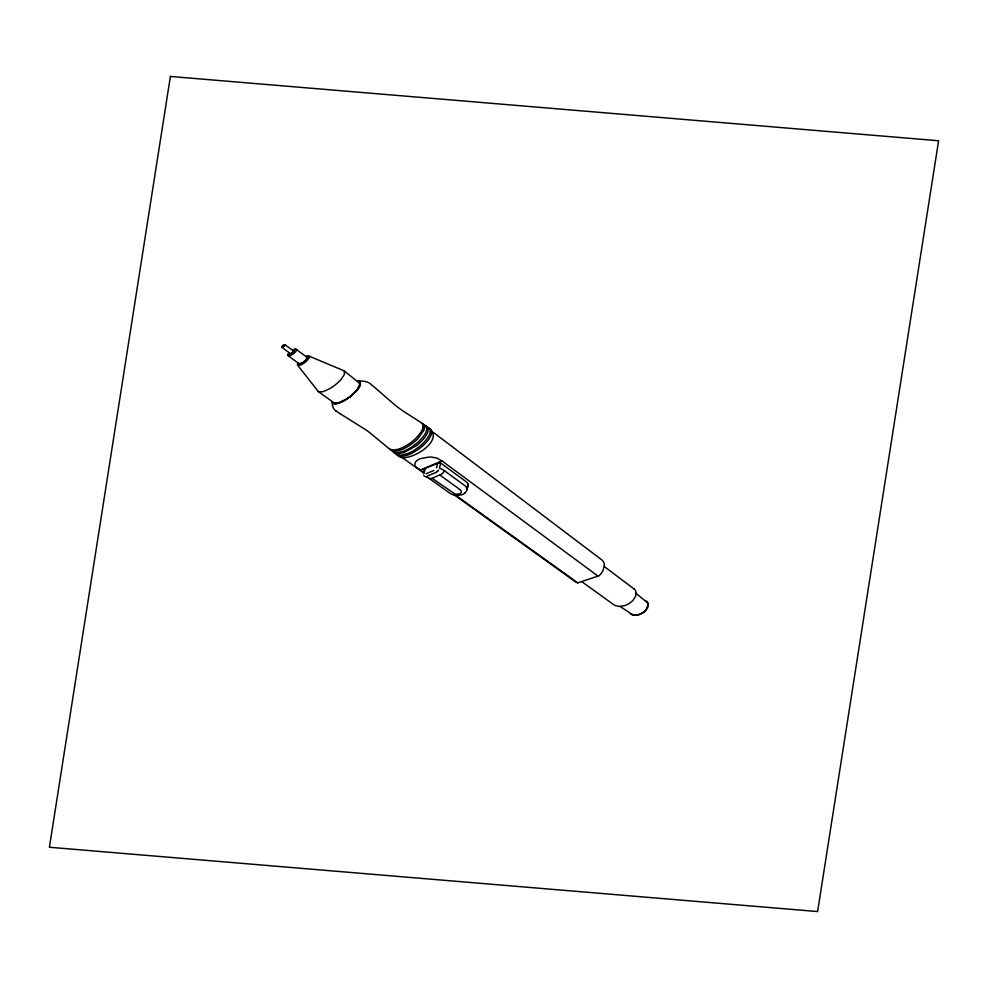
<?xml version="1.0" encoding="UTF-8"?>
<svg xmlns="http://www.w3.org/2000/svg" width="988" height="988" viewBox="0 0 988 988"><rect width="100%" height="100%" fill="white"/><g stroke="black" fill="none" stroke-linecap="round" stroke-linejoin="round"><path stroke-width="1.48" d="M281.839 347.196L282.407 346.763A5.311 4.113 -1.5 0 0 284.149 345.417L284.309 345.269M285.137 344.923L284.877 345.442A6.471 5.014 -1.5 0 1 282.568 347.233L281.938 347.356L290.62 353.741L291.571 353.173A12.548 9.707 -1.5 0 0 293.337 351.666L294.103 350.283L292.732 350.419M604.471 565.457L602.841 570.928A26.38 20.415 -1.5 0 1 599.074 575.757L577.77 582.846A8.324 6.447 -1.5 0 1 575.201 581.611L454.369 494.963M465.101 492.802A7.953 6.15 -1.5 0 0 466.867 489.813L466.62 487.813A7.608 5.891 -1.5 0 0 464.57 485.441L444.464 470.72A15.944 12.338 -1.5 0 0 440.994 468.732L439.475 468.151L440.586 463.409L439.821 463.039A3.285 2.532 -1.5 0 0 438.783 462.903L425.309 468.312A1.26 0.976 -1.5 0 0 424.605 468.967M444.464 470.72L443.18 472.807A12.325 9.534 -1.5 0 1 441.784 474.042L432.102 478.303A4.767 3.693 -1.5 0 1 431.027 478.637M466.855 489.789L467.929 484.219M436.573 467.843L437.709 463.1M424.099 473.042L425.309 468.312M422.815 428.162L423.049 425.445L422.111 423.432A4.162 3.223 -1.5 0 0 421.456 422.901L403.475 411.255A152.127 117.72 -1.5 0 1 395.274 405.302L373.723 386.604M423.42 473.697L424.618 468.967M360.41 384.937L360.287 381.986L357.755 380.911M289.311 353.371L290.67 353.716M298.043 363.028C297.264 366.375 302.797 363.09 303.835 362.016A26.59 20.575 -1.5 0 0 306.157 359.978L308.182 356.903L306.045 356.507M297.993 362.905L297.833 363.189A4.545 3.52 -1.5 0 0 297.425 364.449M438.66 470.09L438.017 470.844M419.776 433.905L415.775 438.413A56.131 43.435 -1.5 0 1 409.934 443.254L407.328 444.983A41.632 32.221 -1.5 0 1 406.636 445.403L403.561 447.07A29.405 22.749 -1.5 0 1 397.559 449.416L393.471 450.009L390.149 449.367A4.335 3.347 -1.5 0 0 391.878 450.627A4.532 3.507 -1.5 0 0 392.656 451.516A4.1 3.174 -1.5 0 0 393.483 452.059L396.892 452.652L401.783 451.8A36.42 28.183 -1.5 0 0 410.835 447.65L416.22 443.723A59.576 46.103 -1.5 0 0 419.925 440.339C423.136 436.77 428.94 430.99 425.692 425.853A4.298 3.322 -1.5 0 0 425.05 425.309L422.975 423.914L424.482 426.359L424.013 430.052L417.838 438.758A57.86 44.781 -1.5 0 1 412.848 443.155C406.883 447.354 399.51 452.306 391.878 450.627M345.133 399.844L338.872 402.659L334.327 403.116L336.636 403.512L340.415 402.486L349.567 397.238L357.286 389.988L360.324 383.838L344.318 371.019A3.223 2.495 -1.5 0 0 343.799 370.698M355.594 392.026L358.693 388.272A20.575 15.919 -1.5 0 0 360.262 385.419M353.556 394.027L349.419 397.435M437.647 471.202L437.054 471.696M436.647 471.98L435.547 472.622M347.121 399.029L342.7 401.573M292.621 350.073L294.955 349.604L293.695 351.79A17.809 13.783 -1.5 0 1 291.868 353.346L289.052 354.717L288.434 353.84A7.83 6.064 -1.5 0 1 289.015 353.049L288.978 352.988A5.57 4.31 -1.5 0 0 287.866 354.951M419.678 469.399L420.456 469.967L442.007 460.927L598.395 576.387M425.989 473.783L433.806 470.535M427.347 476.031L435.165 472.795M406.55 453.937L400.832 455.221L396.806 454.616A4.421 3.421 -1.5 0 1 396.052 454.159L394.051 452.603L397.929 453.714L403.907 452.553L416.454 445.674A56.649 43.843 -1.5 0 0 421.431 441.266C424.667 437.783 431.052 430.966 426.483 426.297A4.471 3.458 -1.5 0 0 425.692 425.853M284.89 344.726L283.976 344.824A4.668 3.606 -1.5 0 0 281.951 346.504M431.027 478.637L429.261 478.464A10.954 8.484 -1.5 0 0 427.125 477.229M581.71 581.611L614.709 605.397L619.291 606.484L624.996 605.496A16.981 13.14 -1.5 0 0 627.837 604.273L630.455 602.594A21.699 16.796 -1.5 0 0 633.357 599.852L635.692 596.097L636.186 593.208M358.681 380.936L363.695 381.207A12.498 9.67 -1.5 0 1 370.068 383.554L370.228 383.776A33.431 25.873 -1.5 0 1 370.735 384.171L373.439 386.382M334.599 403.833L334.216 403.783A2.779 2.149 -1.5 0 1 332.153 402.128A4.607 3.569 -1.5 0 1 332.091 401.671L332.437 404.611A37.161 28.751 -1.5 0 0 332.548 405.302L332.635 405.698M453.393 494.729L452.356 494.408A11.164 8.633 -1.5 0 1 449.478 492.938L429.261 478.464M288.57 356.001L291.435 355.112A15.042 11.646 -1.5 0 0 292.757 354.272A19.34 14.968 -1.5 0 0 295.437 351.913L296.462 350.518A2.371 1.84 -1.5 0 0 296.696 349.715L307.07 357.273L305.922 359.681A16.463 12.733 -1.5 0 1 302.18 362.707L299.105 363.72L288.471 355.939A1.68 1.297 -1.5 0 1 287.977 355.124M425.383 476.574L426.94 477.167M309.17 356.174L343.639 370.624A1.927 1.494 -1.5 0 1 344.343 371.105L344.404 374.378L340.996 379.478A50.512 39.088 -1.5 0 1 329.424 388.827L323.002 391.717L318.766 391.828A1.927 1.482 -1.5 0 1 318.111 391.31L297.746 365.338L300.846 365.004A22.181 17.167 -1.5 0 0 308.392 358.953L309.479 357.211L309.108 356.149A2.211 1.704 -1.5 0 0 307.947 355.964A4.829 3.742 -1.5 0 0 306.28 356.347M359.422 382.442L359.471 385.666L356.421 390.544A48.004 37.149 -1.5 0 1 345.108 399.807M340.205 413.774L365.412 429.533A134.245 103.888 -1.5 0 1 369.537 432.497L389.42 448.898M339.983 413.626L336.957 411.626A32.839 25.404 -1.5 0 1 336.439 411.243L336.204 411.07M460.433 489.962L439.907 475.092M620.205 606.496L633.135 615.092L638.791 614.882L644.423 612.029L647.906 607.484L647.906 603.063L636.186 593.492M402.388 457.691L423.617 472.919M432.102 478.303L454.789 493.877A9.114 7.052 -1.5 0 0 456.876 494.161L459.296 493.926A2.989 2.309 -1.5 0 0 460.359 493.444A3.112 2.408 -1.5 0 0 460.396 489.999M420.456 469.967L423.766 472.338M455.579 495.161L577.77 582.846M396.806 454.616A4.545 3.52 -1.5 0 0 397.423 455.184L399.473 456.703A5.508 4.261 -1.5 0 0 400.992 457.469C412.7 460.075 443.204 441.08 429.978 428.767A4.446 3.446 -1.5 0 0 429.212 428.323A4.434 3.433 -1.5 0 0 428.582 427.767L426.483 426.297M442.007 460.927L436.881 458.099L431.373 457.024A20.489 15.857 -1.5 0 0 423.84 458.099C416.158 458.383 410.526 465.41 419.332 469.139M423.062 468.868L424.395 469.843M439.339 462.038L466.04 481.675A7.595 5.879 -1.5 0 1 468.077 484.046L468.3 486.034A5.52 4.273 -1.5 0 1 467.201 487.998M285.075 344.775L293.769 351.197M397.423 455.184C405.204 458.481 413.713 452.442 419.986 448.182A56.242 43.521 -1.5 0 0 424.939 443.773C428.199 440.24 434.461 433.497 429.978 428.767M604.384 566.618L633.963 588.873M433.448 432.485L601.84 559.924A9.831 7.608 -1.5 0 1 604.335 565.445M296.511 349.431L296.548 349.468A1.655 1.284 -1.5 0 0 295.696 349.11M334.166 402.943L318.655 391.816A3.125 2.421 -1.5 0 1 318.111 391.31M429.212 428.323C432.411 433.485 426.693 439.265 423.457 442.859A58.971 45.633 -1.5 0 1 419.764 446.255L414.38 450.17A40.039 30.986 -1.5 0 1 406.55 453.937M646.288 601A6.583 5.101 -1.5 0 1 648.029 604.557L646.362 609.312A16.821 13.017 -1.5 0 1 643.583 612.091L642.212 613.017A13.424 10.386 -1.5 0 1 639.211 614.388L635.346 615.129L631.616 614.573A6.607 5.113 -1.5 0 1 630.443 613.906M297.635 365.19A2.347 1.815 -1.5 0 1 297.474 364.696M292.917 349.913A5.669 4.384 -1.5 0 1 295.202 349.011M634.024 588.836A7.978 6.175 -1.5 0 1 636.087 593.208M336.068 411.181A13.202 10.213 -1.5 0 1 332.474 405.722M390.186 449.404A3.866 2.989 -1.5 0 1 389.408 448.898M394.039 452.603A4.409 3.409 -1.5 0 1 393.471 452.059M422.111 423.432A4.36 3.372 -1.5 0 1 422.901 423.852M424.445 476.154A2.779 2.149 -1.5 0 1 423.729 475.524M465.039 492.889A9.04 7.002 -1.5 0 1 462.532 494.469M462.446 494.556A12.313 9.534 -1.5 0 1 453.492 494.704M422.839 428.31A26.441 20.464 -1.5 0 1 419.715 433.868M342.466 401.35A16.018 12.399 -1.5 0 1 334.66 404.117M468.349 485.145A5.755 4.446 -1.5 0 1 467.534 486.269M170.393 76.447L49.4 847.247L817.607 911.554L938.6 140.753L170.393 76.447"/></g></svg>
